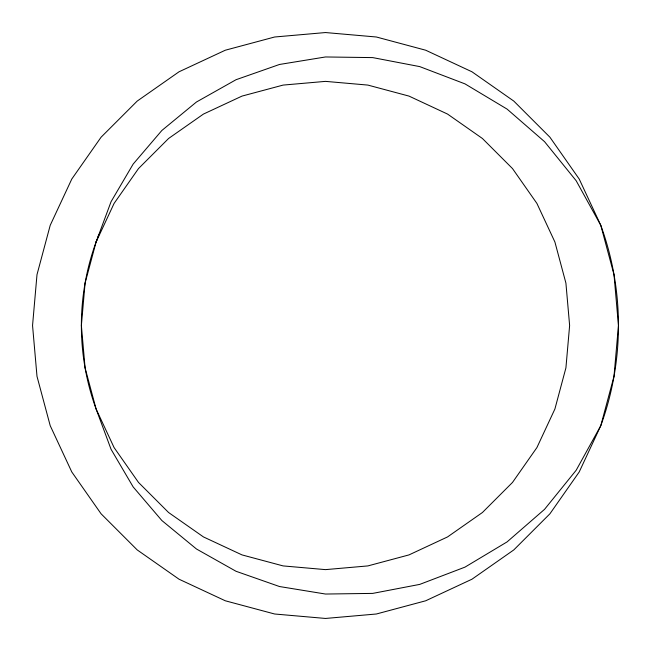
<?xml version="1.0" encoding="UTF-8"?>
<svg xmlns="http://www.w3.org/2000/svg" width="651" height="651" viewBox="0 0 651 651"><rect width="100%" height="100%" fill="white"/><g stroke="black" fill="none" stroke-linecap="round" stroke-linejoin="round"><path stroke-width="0.98" d="M96.096 242.001L85.086 283.112L81.375 325.5L85.086 367.888L96.096 408.999L111.061 449.304L133.146 486.907L161.855 520.523L196.464 548.996L236.036 571.285L279.474 586.527L325.5 594.038L372.738 593.395L419.732 584.395L465.001 567.119L507.08 541.901L544.57 509.318L576.184 470.234L600.783 425.697L613.999 376.368L618.45 325.5L613.999 274.632L600.783 225.303L579.203 179.025L549.916 137.198L513.802 101.084L471.975 71.797L425.697 50.217L376.368 37.001L325.5 32.55L274.632 37.001L225.303 50.217L179.025 71.797L137.198 101.084L101.084 137.198L71.797 179.025L50.217 225.303L37.001 274.632L32.55 325.5L37.001 376.368L50.217 425.697L71.797 471.975L101.084 513.802L137.198 549.916L179.025 579.203L225.303 600.783L274.632 613.999L325.5 618.45L376.368 613.999L425.697 600.783L471.975 579.203L513.802 549.916L549.916 513.802L579.203 471.975L600.783 425.697A292.95 292.95 0 0 0 600.783 225.303L576.184 180.766L544.57 141.682L507.08 109.099L465.001 83.881L419.732 66.605L372.738 57.605L325.5 56.962L279.474 64.473L236.036 79.715L196.464 102.004L161.855 130.477L133.146 164.093L111.061 201.696L96.096 242.001A244.125 244.125 0 0 0 96.096 408.999L114.08 447.562L138.492 482.424L168.576 512.508L203.438 536.92L242.001 554.904L283.112 565.914L325.5 569.625L367.888 565.914L408.999 554.904L447.562 536.92L482.424 512.508L512.508 482.424L536.92 447.562L554.904 408.999L565.914 367.888L569.625 325.5L565.914 283.112L554.904 242.001L536.92 203.438L512.508 168.576L482.424 138.492L447.562 114.08L408.999 96.096L367.888 85.086L325.5 81.375L283.112 85.086L242.001 96.096L203.438 114.08L168.576 138.492L138.492 168.576L114.08 203.438L96.096 242.001L97.145 239.194M97.837 237.314L98.879 234.506"/></g></svg>
